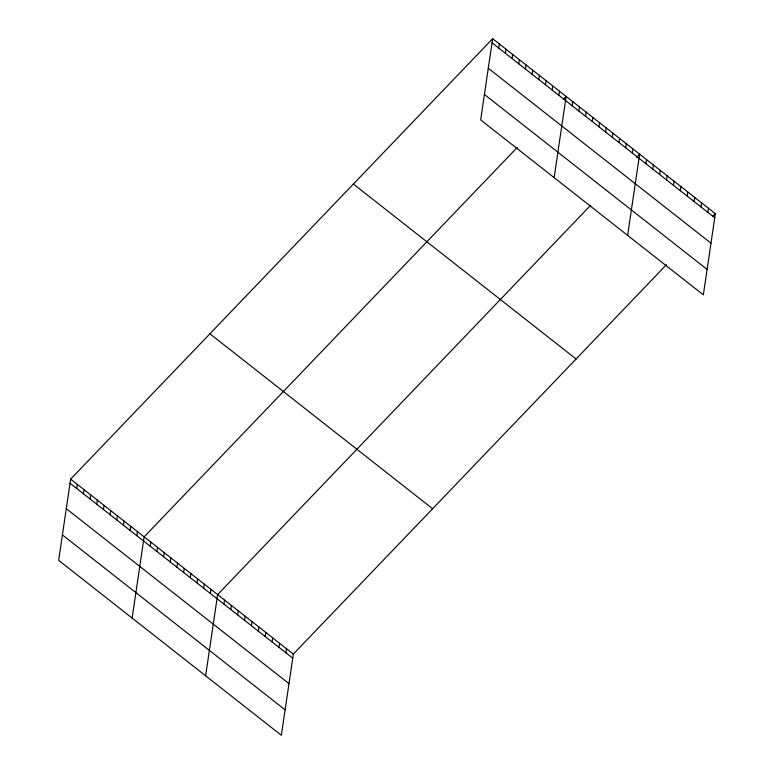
<?xml version="1.0" encoding="UTF-8"?>
<svg xmlns="http://www.w3.org/2000/svg" width="774" height="774" viewBox="0 0 774 774"><rect width="100%" height="100%" fill="white"/><g stroke="black" fill="none" stroke-linecap="round" stroke-linejoin="round"><path stroke-width="1.16" d="M492.641 38.7L480.654 119.912L703.353 294.865L715.35 213.653L492.641 38.7L70.647 479.135L58.65 560.347L281.359 735.3L293.346 654.088L666.443 264.698M76.723 488.481L77.323 484.379M83.398 493.735L84.008 489.632M90.084 498.978L90.693 494.876M96.76 504.232L97.369 500.13M103.445 509.476L104.055 505.374M110.131 514.729L110.73 510.627M116.806 519.973L117.416 515.871M123.492 525.227L124.092 521.125M130.167 530.471L130.777 526.368M136.853 535.724L137.453 531.622M132.141 618.078L144.138 536.866L517.226 147.476M150.214 546.221L150.824 542.119M156.89 551.465L157.499 547.363M163.575 556.719L164.185 552.617M170.261 561.963L170.861 557.861M176.936 567.216L177.546 563.114M183.622 572.46L184.222 568.358M190.298 577.714L190.907 573.611M196.983 582.957L197.583 578.855M203.659 588.211L204.268 584.109M210.344 593.455L210.944 589.353M205.632 675.818L217.629 594.606L590.717 205.216M223.909 604.117L224.518 600.014M230.787 609.515L231.397 605.423M237.676 614.924L238.276 610.821M244.555 620.332L245.165 616.23M251.444 625.74L252.043 621.638M258.322 631.149L258.932 627.046M265.211 636.557L265.811 632.455M272.09 641.965L272.7 637.863M278.979 647.374L279.578 643.271M285.858 652.782L286.467 648.68M498.717 48.046L499.327 43.944M505.403 53.3L506.002 49.197M512.078 58.543L512.688 54.441M518.764 63.797L519.364 59.695M525.44 69.041L526.049 64.939M532.125 74.294L532.735 70.192M538.81 79.538L539.41 75.436M545.486 84.792L546.096 80.69M552.172 90.036L552.771 85.933M558.847 95.289L559.457 91.187M554.145 177.652L566.133 96.431L563.646 99.033M572.209 105.786L572.818 101.684M578.894 111.03L579.494 106.928M585.57 116.284L586.179 112.182M592.255 121.528L592.865 117.425M598.931 126.781L599.54 122.679M605.616 132.025L606.226 127.923M612.302 137.279L612.902 133.176M618.977 142.522L619.587 138.42M625.663 147.776L626.263 143.674M632.339 153.02L632.948 148.918M627.637 235.383L639.624 154.171L636.315 157.635M645.903 163.682L646.513 159.579M652.792 169.09L653.391 164.988M659.671 174.498L660.28 170.396M666.559 179.907L667.159 175.804M673.438 185.315L674.048 181.213M680.327 190.714L680.926 186.611M687.206 196.122L687.815 192.02M694.094 201.53L694.694 197.428M700.973 206.939L701.583 202.836M707.862 212.347L708.462 208.245M712.864 216.246L715.35 213.653M492.041 42.802L714.741 217.755M488.278 68.247L710.987 243.2M484.408 94.467L707.107 269.42M353.389 184.048L576.088 359.001M209.909 333.788L432.608 508.741M70.647 479.135L293.346 654.088M70.037 483.237L292.746 658.19M66.283 508.682L288.983 683.636M62.413 534.902L285.113 709.855"/></g></svg>
